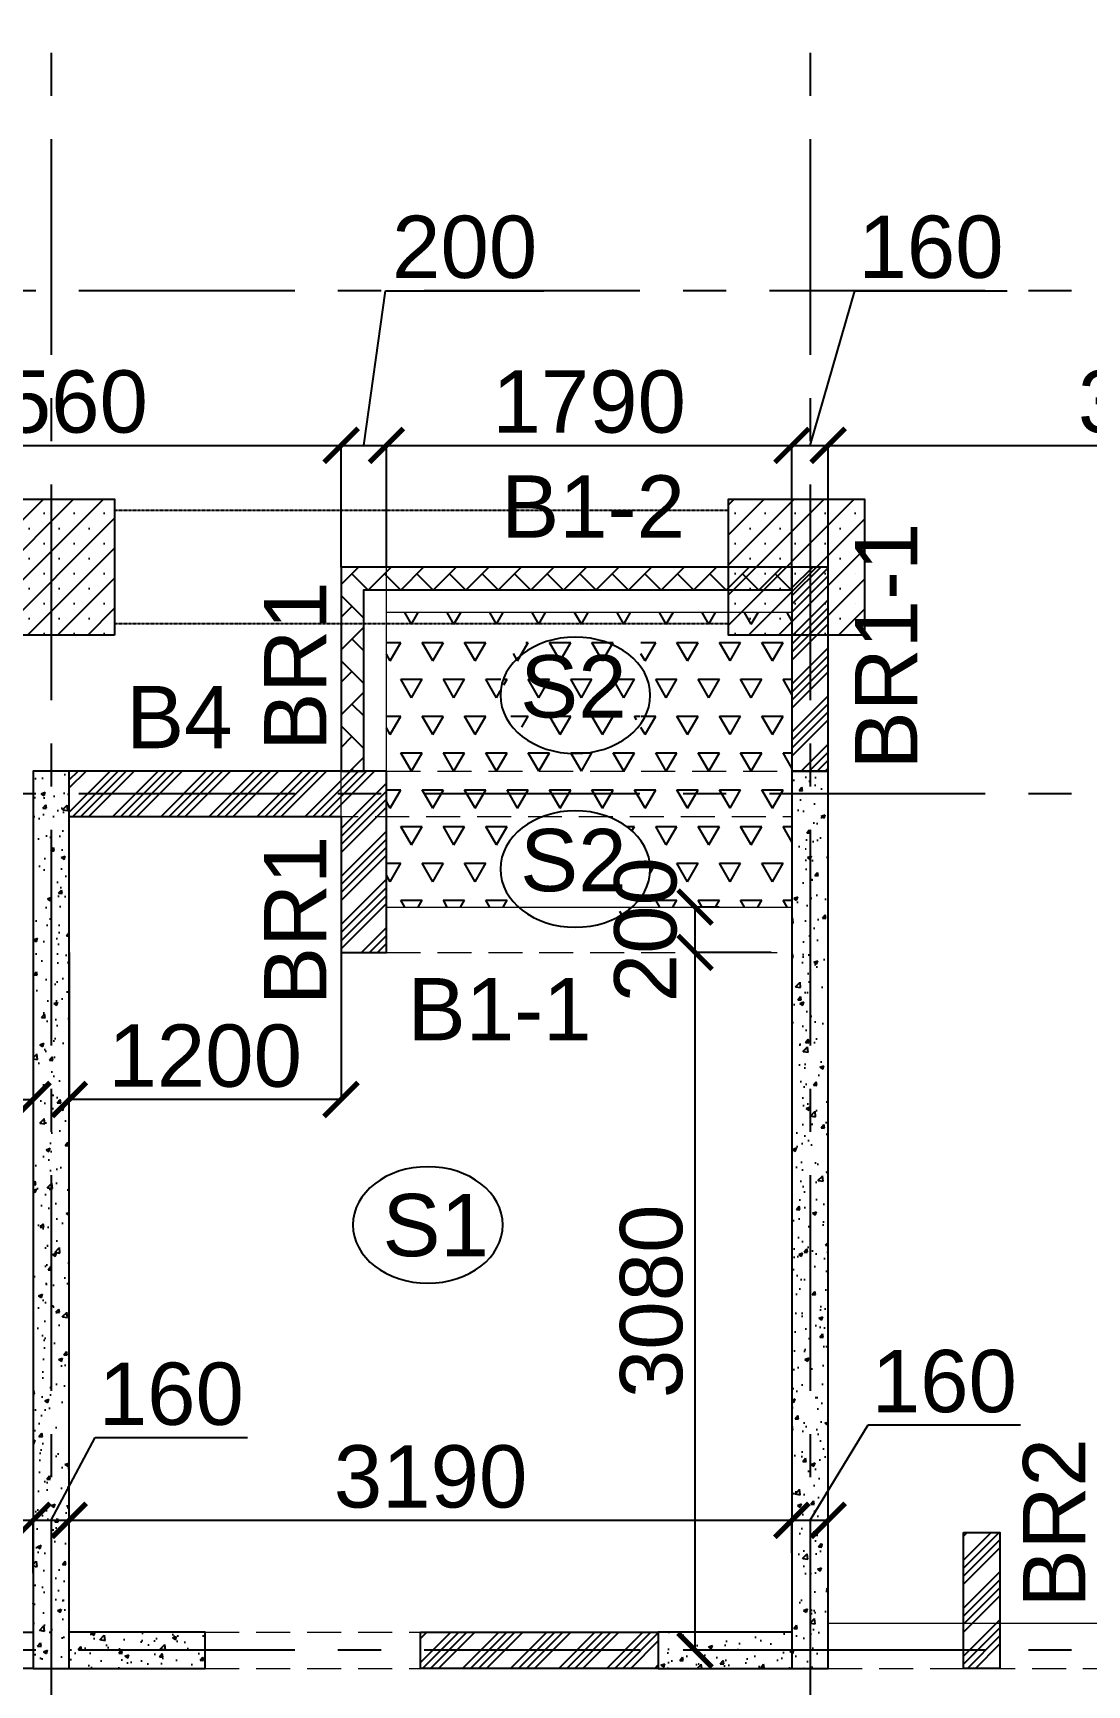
# Model space of a CAD drawing. Header units: inches. Extents: x -1898 to 127651, y -195120 to -109120.
# Drawn here: x 18672 to 23325, y -123223 to -115933 of the extents above; entities that cross this region are included whole.
import ezdxf

# ---------------------------------------------------------------- set-up
doc = ezdxf.new("R2010")
doc.units = ezdxf.units.IN
doc.header["$MEASUREMENT"] = 0
for name, pattern in [('CENTER', [50.8, 31.75, -6.35, 6.35, -6.35]), ('DASHED2', [9.525, 6.35, -3.175]), ('Hidden', [3, 2, -1])]:
    doc.linetypes.add(name, pattern=pattern)
for name, color, linetype in [('160 R.C. WALL HAT', 8, 'Continuous'), ('160 R.C.WALL', 6, 'Continuous'), ('AR-Column', 40, 'Continuous'), ('AR-Hidden', 251, 'DASHED2'), ('BAL. PARAPET WALL', 4, 'Continuous'), ('BEAM TEXT', 4, 'Continuous'), ('DIM', 251, 'Continuous'), ('GRID', 8, 'CENTER'), ('NON S.WALL HATCH', 8, 'Continuous'), ('NON STRUC R.C.WALL', 6, 'Continuous'), ('NON.STRUC.R.C.WALLS', 1, 'Continuous'), ('PARAPET WALL', 4, 'Continuous'), ('SUNKEN', 8, 'Continuous')]:
    doc.layers.add(name, color=color, linetype=linetype)
for name, color, linetype, lineweight in [('BEAMS', 3, 'Continuous', 0), ('SLAB CIR', 1, 'Continuous', 25), ('SLAB TXT', 3, 'Continuous', 0)]:
    doc.layers.add(name, color=color, linetype=linetype, lineweight=lineweight)
doc.styles.add('T200', font='sanss___.ttf', dxfattribs={"height": 275})
doc.styles.add('T300', font='sanss___.ttf', dxfattribs={"height": 350})
doc.dimstyles.new('T 200', dxfattribs={"dimtxt": 275, "dimasz": 150, "dimexe": 1, "dimexo": 0, "dimgap": 50, "dimtad": 1, "dimdec": 0, "dimrnd": 5, "dimdsep": 46, "dimtxsty": 'T200', "dimblk": 'ARCHTICK', "dimcen": 2.5, "dimdle": 1, "dimclrd": 5, "dimclre": 253, "dimclrt": 1, "dimadec": 0, "dimazin": 0, "dimtfac": 1, "dimtdec": 0, "dimtmove": 2, "dimatfit": 3, "dimfxl": 0, "dimarcsym": 0})
pattern_1 = [(45, (2346260.05, -240371.21), (-106.066017, 106.066017), []), (45, (2346295.4, -240371.21), (-106.066017, 106.066017), []), (45, (2346330.76, -240371.21), (-106.066017, 106.066017), []), (45, (2346366.12, -240371.21), (-106.066017, 106.066017), [])]
pattern_2 = [(50, (2184721.52, 112605.64), (179.315046, -15.688034), [18.75, -206.25]), (355, (2184721.52, 112605.64), (-34.687833, 188.048033), [15, -165]), (100.4514445, (2184736.47, 112604.33), (144.627212, 172.359998), [15.935048, -175.285528]), (46.1842, (2184721.52, 112655.64), (266.810333, -41.37982), [28.125, -309.375]), (96.635635, (2184743.76, 112652.2), (233.665486, 243.52965), [23.902586, -262.92844]), (351.184164, (2184721.52, 112655.64), (233.665486, 243.52965), [22.5, -247.5]), (21, (2184746.52, 112643.14), (149.226763, -100.654723), [18.75, -206.25]), (326, (2184746.52, 112643.14), (60.828833, 181.287511), [15, -165]), (71.451445, (2184758.96, 112634.75), (210.055594, 80.632788), [15.935047, -175.285528]), (37.5, (2184721.524, 112605.64), (3.0399638, 83.2234635), [0, -163, 0, -167.5, 0, -165.625]), (7.5, (2184721.52, 112605.64), (65.7673844, 98.602928), [0, -95.5, 0, -159.25, 0, -63.125]), (327.5, (2184665.774, 112605.64), (133.455609, -5.638718), [0, -62.5, 0, -195, 0, -258.75]), (317.5, (2184640.77, 112605.64), (145.7965423, 25.0262456), [0, -81.25, 0, -129.5, 0, -183.75])]
pattern_3 = [(45, (-131825.64, 75915.45), (-66.29126, 66.29126), []), (45, (-131759.35, 75915.45), (-66.29126, 66.29126), [0, -93.75])]

# ---------------------------------------------------------------- blocks, each defined once
blk = doc.blocks.new('_ARCHTICK')
at = {"color": 0, "linetype": 'ByBlock', "const_width": 0.15}
blk.add_lwpolyline([(-0.5, -0.5), (0.5, 0.5)], dxfattribs=at)
blk = doc.blocks.new('*D11')
at = {"layer": 'Defpoints', "color": 0}
for p in [(18672.4, -122496.6), (15522.4, -122597.6, 14.7), (18672.4, -122730.4, 14.7)]:
    blk.add_point(p, dxfattribs=at)
at = {"layer": 'DIM', "color": 5, "lineweight": -2}
blk.add_line((15521.4, -122496.6), (18673.4, -122496.6), dxfattribs=at)
at = {"layer": 'DIM', "color": 253, "lineweight": -2}
for p, q in [((15522.4, -122597.6), (15522.4, -122495.6)), ((18672.4, -122730.4), (18672.4, -122495.6))]:
    blk.add_line(p, q, dxfattribs=at)
at = {"layer": 'DIM', "color": 5, "lineweight": -2, "xscale": 150, "yscale": 150, "zscale": 150, "rotation": 180}
blk.add_blockref('_ARCHTICK', (15522.4, -122496.6), dxfattribs=at)
at = {"layer": 'DIM', "color": 5, "lineweight": -2, "xscale": 150, "yscale": 150, "zscale": 150}
blk.add_blockref('_ARCHTICK', (18672.4, -122496.6), dxfattribs=at)
at = {"layer": 'DIM', "color": 1, "insert": (17097.4, -122304.8), "char_height": 275, "attachment_point": 5, "style": 'T200'}
blk.add_mtext('3150', dxfattribs=at)
blk = doc.blocks.new('*D12')
at = {"layer": 'Defpoints', "color": 0}
for p in [(18832.4, -122496.6), (18672.4, -122730.4, 14.7), (18832.4, -122734.3, 14.7)]:
    blk.add_point(p, dxfattribs=at)
at = {"layer": 'DIM', "color": 5, "lineweight": -2}
for p, q in [((18752.4, -122496.6), (18946.5, -122131.8)), ((18946.5, -122131.8), (19618.8, -122131.8)), ((18671.4, -122496.6), (18833.4, -122496.6))]:
    blk.add_line(p, q, dxfattribs=at)
at = {"layer": 'DIM', "color": 253, "lineweight": -2}
for p, q in [((18672.4, -122730.4), (18672.4, -122495.6)), ((18832.4, -122734.3), (18832.4, -122495.6))]:
    blk.add_line(p, q, dxfattribs=at)
at = {"layer": 'DIM', "color": 5, "lineweight": -2, "xscale": 150, "yscale": 150, "zscale": 150, "rotation": 180}
blk.add_blockref('_ARCHTICK', (18672.4, -122496.6), dxfattribs=at)
at = {"layer": 'DIM', "color": 5, "lineweight": -2, "xscale": 150, "yscale": 150, "zscale": 150}
blk.add_blockref('_ARCHTICK', (18832.4, -122496.6), dxfattribs=at)
at = {"layer": 'DIM', "color": 1, "insert": (19282.7, -121940), "char_height": 275, "attachment_point": 5, "style": 'T200'}
blk.add_mtext('160', dxfattribs=at)
blk = doc.blocks.new('*D13')
at = {"layer": 'Defpoints', "color": 0}
for p in [(22022.4, -122496.6), (22022.4, -122640.4, 14.7), (18832.4, -122734.3, 14.7)]:
    blk.add_point(p, dxfattribs=at)
at = {"layer": 'DIM', "color": 5, "lineweight": -2}
blk.add_line((18831.4, -122496.6), (22023.4, -122496.6), dxfattribs=at)
at = {"layer": 'DIM', "color": 253, "lineweight": -2}
for p, q in [((18832.4, -122734.3), (18832.4, -122495.6)), ((22022.4, -122640.4), (22022.4, -122495.6))]:
    blk.add_line(p, q, dxfattribs=at)
at = {"layer": 'DIM', "color": 5, "lineweight": -2, "xscale": 150, "yscale": 150, "zscale": 150, "rotation": 180}
blk.add_blockref('_ARCHTICK', (18832.4, -122496.6), dxfattribs=at)
at = {"layer": 'DIM', "color": 5, "lineweight": -2, "xscale": 150, "yscale": 150, "zscale": 150}
blk.add_blockref('_ARCHTICK', (22022.4, -122496.6), dxfattribs=at)
at = {"layer": 'DIM', "color": 1, "insert": (20427.4, -122304.8), "char_height": 275, "attachment_point": 5, "style": 'T200'}
blk.add_mtext('3190', dxfattribs=at)
blk = doc.blocks.new('*D14')
at = {"layer": 'Defpoints', "color": 0}
for p in [(22182.4, -122496.6), (22022.4, -122640.4, 14.7), (22182.4, -122654.1, 14.7)]:
    blk.add_point(p, dxfattribs=at)
at = {"layer": 'DIM', "color": 5, "lineweight": -2}
for p, q in [((22102.4, -122496.6), (22359.2, -122076)), ((22359.2, -122076), (23031.5, -122076)), ((22021.4, -122496.6), (22183.4, -122496.6))]:
    blk.add_line(p, q, dxfattribs=at)
at = {"layer": 'DIM', "color": 253, "lineweight": -2}
for p, q in [((22022.4, -122640.4), (22022.4, -122495.6)), ((22182.4, -122654.1), (22182.4, -122495.6))]:
    blk.add_line(p, q, dxfattribs=at)
at = {"layer": 'DIM', "color": 5, "lineweight": -2, "xscale": 150, "yscale": 150, "zscale": 150, "rotation": 180}
blk.add_blockref('_ARCHTICK', (22022.4, -122496.6), dxfattribs=at)
at = {"layer": 'DIM', "color": 5, "lineweight": -2, "xscale": 150, "yscale": 150, "zscale": 150}
blk.add_blockref('_ARCHTICK', (22182.4, -122496.6), dxfattribs=at)
at = {"layer": 'DIM', "color": 1, "insert": (22695.3, -121884.2), "char_height": 275, "attachment_point": 5, "style": 'T200'}
blk.add_mtext('160', dxfattribs=at)
blk = doc.blocks.new('*D248')
at = {"layer": 'Defpoints', "color": 0}
for p in [(20032.4, -117753.1), (17472.4, -118290.2, 14.7), (20032.4, -118290.2, 14.7)]:
    blk.add_point(p, dxfattribs=at)
at = {"layer": 'DIM', "color": 5, "lineweight": -2}
blk.add_line((17471.4, -117753.1), (20033.4, -117753.1), dxfattribs=at)
at = {"layer": 'DIM', "color": 253, "lineweight": -2}
for p, q in [((17472.4, -118290.2), (17472.4, -117752.1)), ((20032.4, -118290.2), (20032.4, -117752.1))]:
    blk.add_line(p, q, dxfattribs=at)
at = {"layer": 'DIM', "color": 5, "lineweight": -2, "xscale": 150, "yscale": 150, "zscale": 150, "rotation": 180}
blk.add_blockref('_ARCHTICK', (17472.4, -117753.1), dxfattribs=at)
at = {"layer": 'DIM', "color": 5, "lineweight": -2, "xscale": 150, "yscale": 150, "zscale": 150}
blk.add_blockref('_ARCHTICK', (20032.4, -117753.1), dxfattribs=at)
at = {"layer": 'DIM', "color": 1, "insert": (18752.4, -117561.2), "char_height": 275, "attachment_point": 5, "style": 'T200'}
blk.add_mtext('2560', dxfattribs=at)
blk = doc.blocks.new('*D249')
at = {"layer": 'Defpoints', "color": 0}
for p in [(20232.4, -117753.1), (20032.4, -118290.2, 14.7), (20232.4, -118290.2, 14.7)]:
    blk.add_point(p, dxfattribs=at)
at = {"layer": 'DIM', "color": 5, "lineweight": -2}
for p, q in [((20132.4, -117753.1), (20228.6, -117070.3)), ((20228.6, -117070.3), (20926.9, -117070.3)), ((20031.4, -117753.1), (20233.4, -117753.1))]:
    blk.add_line(p, q, dxfattribs=at)
at = {"layer": 'DIM', "color": 253, "lineweight": -2}
for p, q in [((20032.4, -118290.2), (20032.4, -117752.1)), ((20232.4, -118290.2), (20232.4, -117752.1))]:
    blk.add_line(p, q, dxfattribs=at)
at = {"layer": 'DIM', "color": 5, "lineweight": -2, "xscale": 150, "yscale": 150, "zscale": 150, "rotation": 180}
blk.add_blockref('_ARCHTICK', (20032.4, -117753.1), dxfattribs=at)
at = {"layer": 'DIM', "color": 5, "lineweight": -2, "xscale": 150, "yscale": 150, "zscale": 150}
blk.add_blockref('_ARCHTICK', (20232.4, -117753.1), dxfattribs=at)
at = {"layer": 'DIM', "color": 1, "insert": (20577.8, -116878.6), "char_height": 275, "attachment_point": 5, "style": 'T200'}
blk.add_mtext('200', dxfattribs=at)
blk = doc.blocks.new('*D250')
at = {"layer": 'Defpoints', "color": 0}
for p in [(22022.4, -117753.1), (20232.4, -118290.2, 14.7), (22022.4, -118290.2, 14.7)]:
    blk.add_point(p, dxfattribs=at)
at = {"layer": 'DIM', "color": 5, "lineweight": -2}
blk.add_line((20231.4, -117753.1), (22023.4, -117753.1), dxfattribs=at)
at = {"layer": 'DIM', "color": 253, "lineweight": -2}
for p, q in [((20232.4, -118290.2), (20232.4, -117752.1)), ((22022.4, -118290.2), (22022.4, -117752.1))]:
    blk.add_line(p, q, dxfattribs=at)
at = {"layer": 'DIM', "color": 5, "lineweight": -2, "xscale": 150, "yscale": 150, "zscale": 150, "rotation": 180}
blk.add_blockref('_ARCHTICK', (20232.4, -117753.1), dxfattribs=at)
at = {"layer": 'DIM', "color": 5, "lineweight": -2, "xscale": 150, "yscale": 150, "zscale": 150}
blk.add_blockref('_ARCHTICK', (22022.4, -117753.1), dxfattribs=at)
at = {"layer": 'DIM', "color": 1, "insert": (21127.4, -117561.4), "char_height": 275, "attachment_point": 5, "style": 'T200'}
blk.add_mtext('1790', dxfattribs=at)
blk = doc.blocks.new('*D251')
at = {"layer": 'Defpoints', "color": 0}
for p in [(22182.4, -117753.1), (22022.4, -118290.2, 14.7), (22182.4, -118290.2, 14.7)]:
    blk.add_point(p, dxfattribs=at)
at = {"layer": 'DIM', "color": 5, "lineweight": -2}
for p, q in [((22102.4, -117753.1), (22300.2, -117070.3)), ((22300.2, -117070.3), (22972.5, -117070.3)), ((22021.4, -117753.1), (22183.4, -117753.1))]:
    blk.add_line(p, q, dxfattribs=at)
at = {"layer": 'DIM', "color": 253, "lineweight": -2}
for p, q in [((22022.4, -118290.2), (22022.4, -117752.1)), ((22182.4, -118290.2), (22182.4, -117752.1))]:
    blk.add_line(p, q, dxfattribs=at)
at = {"layer": 'DIM', "color": 5, "lineweight": -2, "xscale": 150, "yscale": 150, "zscale": 150, "rotation": 180}
blk.add_blockref('_ARCHTICK', (22022.4, -117753.1), dxfattribs=at)
at = {"layer": 'DIM', "color": 5, "lineweight": -2, "xscale": 150, "yscale": 150, "zscale": 150}
blk.add_blockref('_ARCHTICK', (22182.4, -117753.1), dxfattribs=at)
at = {"layer": 'DIM', "color": 1, "insert": (22636.4, -116878.4), "char_height": 275, "attachment_point": 5, "style": 'T200'}
blk.add_mtext('160', dxfattribs=at)
blk = doc.blocks.new('*D252')
at = {"layer": 'Defpoints', "color": 0}
for p in [(25242.4, -117753.1), (22182.4, -118290.2, 14.7), (25242.4, -118290.2, 14.7)]:
    blk.add_point(p, dxfattribs=at)
at = {"layer": 'DIM', "color": 5, "lineweight": -2}
blk.add_line((22181.4, -117753.1), (25243.4, -117753.1), dxfattribs=at)
at = {"layer": 'DIM', "color": 253, "lineweight": -2}
for p, q in [((22182.4, -118290.2), (22182.4, -117752.1)), ((25242.4, -118290.2), (25242.4, -117752.1))]:
    blk.add_line(p, q, dxfattribs=at)
at = {"layer": 'DIM', "color": 5, "lineweight": -2, "xscale": 150, "yscale": 150, "zscale": 150, "rotation": 180}
blk.add_blockref('_ARCHTICK', (22182.4, -117753.1), dxfattribs=at)
at = {"layer": 'DIM', "color": 5, "lineweight": -2, "xscale": 150, "yscale": 150, "zscale": 150}
blk.add_blockref('_ARCHTICK', (25242.4, -117753.1), dxfattribs=at)
at = {"layer": 'DIM', "color": 1, "insert": (23712.4, -117561.2), "char_height": 275, "attachment_point": 5, "style": 'T200'}
blk.add_mtext('3060', dxfattribs=at)
blk = doc.blocks.new('*D271')
at = {"layer": 'Defpoints', "color": 0}
for p in [(21594.7, -119990.2), (21930.2, -119990.2, 14.7), (21930.2, -123070.2, 14.7)]:
    blk.add_point(p, dxfattribs=at)
at = {"layer": 'DIM', "color": 253, "lineweight": -2}
for p, q in [((21930.2, -119990.2), (21593.7, -119990.2)), ((21930.2, -123070.2), (21593.7, -123070.2))]:
    blk.add_line(p, q, dxfattribs=at)
at = {"layer": 'DIM', "color": 5, "lineweight": -2}
blk.add_line((21594.7, -123071.2), (21594.7, -119989.2), dxfattribs=at)
at = {"layer": 'DIM', "color": 5, "lineweight": -2, "xscale": 150, "yscale": 150, "zscale": 150}
for p, rotation in [((21594.7, -119990.2), 90), ((21594.7, -123070.2), 270)]:
    blk.add_blockref('_ARCHTICK', p, dxfattribs=dict(at, rotation=rotation))
at = {"layer": 'DIM', "color": 1, "insert": (21402.9, -121530.2), "char_height": 275, "attachment_point": 5, "rotation": 90, "style": 'T200'}
blk.add_mtext('3080', dxfattribs=at)
blk = doc.blocks.new('*D272')
at = {"layer": 'Defpoints', "color": 0}
for p in [(21594.7, -119790.2), (21701.6, -119790.2, 14.7), (21930.2, -119990.2, 14.7)]:
    blk.add_point(p, dxfattribs=at)
at = {"layer": 'DIM', "color": 253, "lineweight": -2}
for p, q in [((21701.6, -119790.2), (21593.7, -119790.2)), ((21930.2, -119990.2), (21593.7, -119990.2))]:
    blk.add_line(p, q, dxfattribs=at)
at = {"layer": 'DIM', "color": 5, "lineweight": -2}
blk.add_line((21594.7, -119991.2), (21594.7, -119789.2), dxfattribs=at)
at = {"layer": 'DIM', "color": 5, "lineweight": -2, "xscale": 150, "yscale": 150, "zscale": 150}
for p, rotation in [((21594.7, -119790.2), 90), ((21594.7, -119990.2), 270)]:
    blk.add_blockref('_ARCHTICK', p, dxfattribs=dict(at, rotation=rotation))
at = {"layer": 'DIM', "color": 1, "insert": (21377.1, -119890.2), "char_height": 275, "attachment_point": 5, "rotation": 90, "style": 'T200'}
blk.add_mtext('200', dxfattribs=at)
blk = doc.blocks.new('*D777')
at = {"layer": 'Defpoints', "color": 0}
for p in [(17472.4, -119990.2, 14.7), (18672.4, -119990.2, 14.7), (18672.4, -120639.5)]:
    blk.add_point(p, dxfattribs=at)
at = {"layer": 'DIM', "color": 253, "lineweight": -2}
for p, q in [((17472.4, -119990.2), (17472.4, -120640.5)), ((18672.4, -119990.2), (18672.4, -120640.5))]:
    blk.add_line(p, q, dxfattribs=at)
at = {"layer": 'DIM', "color": 5, "lineweight": -2}
blk.add_line((17471.4, -120639.5), (18673.4, -120639.5), dxfattribs=at)
at = {"layer": 'DIM', "color": 5, "lineweight": -2, "xscale": 150, "yscale": 150, "zscale": 150, "rotation": 180}
blk.add_blockref('_ARCHTICK', (17472.4, -120639.5), dxfattribs=at)
at = {"layer": 'DIM', "color": 5, "lineweight": -2, "xscale": 150, "yscale": 150, "zscale": 150}
blk.add_blockref('_ARCHTICK', (18672.4, -120639.5), dxfattribs=at)
at = {"layer": 'DIM', "color": 1, "insert": (18072.4, -120447.9), "char_height": 275, "attachment_point": 5, "style": 'T200'}
blk.add_mtext('1200', dxfattribs=at)
blk = doc.blocks.new('*D778')
at = {"layer": 'Defpoints', "color": 0}
for p in [(18832.4, -119990.2, 14.7), (20032.4, -119990.2, 14.7), (18832.4, -120639.5)]:
    blk.add_point(p, dxfattribs=at)
at = {"layer": 'DIM', "color": 253, "lineweight": -2}
for p, q in [((18832.4, -119990.2), (18832.4, -120640.5)), ((20032.4, -119990.2), (20032.4, -120640.5))]:
    blk.add_line(p, q, dxfattribs=at)
at = {"layer": 'DIM', "color": 5, "lineweight": -2}
blk.add_line((20033.4, -120639.5), (18831.4, -120639.5), dxfattribs=at)
at = {"layer": 'DIM', "color": 5, "lineweight": -2, "xscale": 150, "yscale": 150, "zscale": 150, "rotation": 180}
blk.add_blockref('_ARCHTICK', (18832.4, -120639.5), dxfattribs=at)
at = {"layer": 'DIM', "color": 5, "lineweight": -2, "xscale": 150, "yscale": 150, "zscale": 150}
blk.add_blockref('_ARCHTICK', (20032.4, -120639.5), dxfattribs=at)
at = {"layer": 'DIM', "color": 1, "insert": (19432.4, -120447.9), "char_height": 275, "attachment_point": 5, "style": 'T200'}
blk.add_mtext('1200', dxfattribs=at)
blk = doc.blocks.new('A$C02A55DAE')
at = {"layer": 'NON S.WALL HATCH'}
h = blk.add_hatch(dxfattribs=at)
h.set_pattern_fill('SACNCR', color=256, scale=1000)
h.set_pattern_definition(pattern_3)
h.paths.add_polyline_path([(13870, 600), (13270, 600), (13270, 1200), (13870, 1200)])
h = blk.add_hatch(dxfattribs=at)
h.set_pattern_fill('SACNCR', color=256, scale=1000)
h.set_pattern_definition(pattern_3)
h.paths.add_polyline_path([(17180, 600), (16580, 600), (16580, 1200), (17180, 1200)])
at = {"layer": 'AR-Column', "color": 4, "elevation": -29.5}
for points in [[(13870, 600), (13270, 600), (13270, 1200), (13870, 1200)], [(17180, 600), (16580, 600), (16580, 1200), (17180, 1200)]]:
    blk.add_lwpolyline(points, close=True, dxfattribs=at)
at = {"layer": 'AR-Hidden', "ltscale": 0.009}
for p, q in [((16580, 1150, -29.5), (13870, 1150, -29.5)), ((16580, 650, -29.5), (13870, 650, -29.5))]:
    blk.add_line(p, q, dxfattribs=at)

msp = doc.modelspace()

# ---------------------------------------------------------------- hatches: boundary and pattern name
at = {"layer": '160 R.C. WALL HAT'}
h = msp.add_hatch(dxfattribs=at)
h.set_pattern_fill('AR-CONC', color=256, scale=25)
h.set_pattern_definition(pattern_2)
h.paths.add_polyline_path([(18832.4, -119190.2), (18672.4, -119190.2), (18672.4, -123150.2), (18832.4, -123150.2)])
h = msp.add_hatch(dxfattribs=at)
h.set_pattern_fill('AR-CONC', color=256, scale=25)
h.set_pattern_definition(pattern_2)
h.paths.add_polyline_path([(22022.4, -123150.2), (22182.4, -123150.2), (22182.4, -119190.2), (22022.4, -119190.2)])
h = msp.add_hatch(dxfattribs=at)
h.set_pattern_fill('AR-CONC', color=256, scale=25)
h.set_pattern_definition(pattern_2)
h.paths.add_polyline_path([(18072.4, -122990.2), (18072.4, -123150.2), (18672.4, -123150.2), (18672.4, -122990.2)])
h = msp.add_hatch(dxfattribs=at)
h.set_pattern_fill('AR-CONC', color=256, scale=25)
h.set_pattern_definition(pattern_2)
h.paths.add_polyline_path([(19432.4, -123150.2), (19432.4, -122990.2), (18832.4, -122990.2), (18832.4, -123150.2)])
h = msp.add_hatch(dxfattribs=at)
h.set_pattern_fill('AR-CONC', color=256, scale=25)
h.set_pattern_definition(pattern_2)
h.paths.add_polyline_path([(22022.4, -122990.2), (21432.4, -122990.2), (21432.4, -123150.2), (22022.4, -123150.2)])
at = {"layer": 'BAL. PARAPET WALL'}
h = msp.add_hatch(dxfattribs=at)
h.set_pattern_fill('AR-HBONE', color=256, angle=-90, style=0)
h.set_pattern_definition([(315, (518663.72, 2006768.09), (143.684098, -4e-14), [304.8, -101.6]), (45, (518735.56, 2006696.24), (143.684098, -4e-14), [304.8, -101.6])])
h.paths.add_polyline_path([(22022.4, -118390.2), (22022.4, -118290.2), (20032.4, -118290.2), (20032.4, -119190.2), (20132.4, -119190.2), (20132.4, -118390.2)])
at = {"layer": 'NON STRUC R.C.WALL'}
h = msp.add_hatch(dxfattribs=at)
h.set_pattern_fill('ANSI34', color=1, scale=200)
h.set_pattern_definition([(45, (2346300.05, -240411.21), (-106.066017, 106.066017), []), (45, (2346335.4, -240411.21), (-106.066017, 106.066017), []), (45, (2346370.76, -240411.21), (-106.066017, 106.066017), []), (45, (2346406.12, -240411.21), (-106.066017, 106.066017), [])])
h.paths.add_polyline_path([(22022.4, -119190.2), (22182.4, -119190.2), (22182.4, -118290.2), (22022.4, -118290.2)])
h = msp.add_hatch(dxfattribs=at)
h.set_pattern_fill('ANSI34', color=1, scale=200)
h.set_pattern_definition(pattern_1)
h.paths.add_polyline_path([(18832.4, -119390.2), (20032.4, -119390.2), (20032.4, -119990.2), (20232.4, -119990.2), (20232.4, -119190.2), (18832.4, -119190.2)])
h = msp.add_hatch(dxfattribs=at)
h.set_pattern_fill('ANSI34', color=1, scale=200)
h.set_pattern_definition([(45, (2351000.05, -240971.21), (-106.066017, 106.066017), []), (45, (2351035.4, -240971.21), (-106.066017, 106.066017), []), (45, (2351070.76, -240971.21), (-106.066017, 106.066017), []), (45, (2351106.12, -240971.21), (-106.066017, 106.066017), [])])
h.paths.add_polyline_path([(22780.4, -122550.2), (22940.4, -122550.2), (22940.4, -123150.2), (22780.4, -123150.2)])
h = msp.add_hatch(dxfattribs=at)
h.set_pattern_fill('ANSI34', color=1, scale=200)
h.set_pattern_definition(pattern_1)
h.paths.add_polyline_path([(20382.4, -122990.2), (21432.4, -122990.2), (21432.4, -123150.2), (20382.4, -123150.2)])
at = {"layer": 'SUNKEN'}
h = msp.add_hatch(dxfattribs=at)
h.set_pattern_fill('TRIANG', color=256, scale=500)
h.set_pattern_definition([(60, (2301842.9, -345548.81), (-93.75, 162.379763), [93.75, -93.75]), (120, (2301842.9, -345548.81), (-187.5, 1e-07), [93.75, -93.75]), (0, (2301796.02, -345467.62), (93.75, 162.379763), [93.75, -93.75])])
h.paths.add_polyline_path([(22022.4, -118490.2), (20232.4, -118490.2), (20232.4, -119190.2), (22022.4, -119190.2)])
edge = h.paths.add_edge_path(flags=16)
edge.add_ellipse((21066.3, -118815.9), major_axis=(331, 0), ratio=0.77685, start_angle=0, end_angle=360, ccw=False)
h.paths.add_polyline_path([(22022.4, -119190.2), (20232.4, -119190.2), (20232.4, -119390.2), (22022.4, -119390.2)])
h.paths.add_polyline_path([(20750.9, -119034), (21356, -119034), (21356, -118602.8), (20750.9, -118602.8)], flags=16)
h.paths.add_polyline_path([(21264.4, -119828.6), (21261.5, -119790.2), (22022.4, -119790.2), (22022.4, -119390.2), (21208, -119390.2), (21211.9, -119391.6), (21222.9, -119396), (21233.6, -119400.6), (21244.1, -119405.6), (21254.4, -119410.9), (21264.4, -119416.5), (21274.1, -119422.3), (21283.5, -119428.5), (21292.7, -119434.9), (21301.5, -119441.6), (21310, -119448.5), (21318.1, -119455.6), (21325.9, -119463), (21333.4, -119470.6), (21340.5, -119478.4), (21347.2, -119486.5), (21353.5, -119494.7), (21359.4, -119503), (21364.9, -119511.6), (21370, -119520.3), (21374.7, -119529.1), (21379, -119538.1), (21382.8, -119547.2), (21386.2, -119556.4), (21389.1, -119565.6), (21391.6, -119575), (21393.7, -119584.4), (21395.3, -119593.9), (21396.4, -119603.4), (21397.1, -119613), (21397.3, -119622.5), (21397.1, -119632.1), (21396.4, -119641.6), (21395.3, -119651.2), (21393.7, -119660.6), (21391.6, -119670.1), (21389.1, -119679.4), (21386.2, -119688.7), (21382.8, -119697.9), (21379, -119707), (21374.7, -119715.9), (21370, -119724.8), (21364.9, -119733.5), (21359.4, -119742), (21353.5, -119750.4), (21347.2, -119758.6), (21340.5, -119766.6), (21333.4, -119774.4), (21325.9, -119782.1), (21318.1, -119789.4), (21310, -119796.6), (21301.5, -119803.5), (21292.7, -119810.2), (21283.5, -119816.6), (21274.1, -119822.7)])
h.paths.add_polyline_path([(20871.2, -119790.2), (20863.4, -119825.7), (20853.8, -119819.7), (20844.6, -119813.4), (20835.6, -119806.9), (20826.9, -119800.1), (20818.6, -119793), (20810.6, -119785.8), (20803, -119778.3), (20795.7, -119770.6), (20788.8, -119762.6), (20782.3, -119754.5), (20776.2, -119746.2), (20770.4, -119737.8), (20765.1, -119729.2), (20760.2, -119720.4), (20755.8, -119711.5), (20751.7, -119702.4), (20748.1, -119693.3), (20745, -119684.1), (20742.2, -119674.7), (20740, -119665.4), (20738.1, -119655.9), (20736.8, -119646.4), (20735.9, -119636.9), (20735.4, -119627.3), (20735.4, -119617.8), (20735.9, -119608.2), (20736.8, -119598.7), (20738.1, -119589.2), (20740, -119579.7), (20742.2, -119570.3), (20745, -119561), (20748.1, -119551.8), (20751.7, -119542.6), (20755.8, -119533.6), (20760.2, -119524.7), (20765.1, -119515.9), (20770.4, -119507.3), (20776.2, -119498.8), (20782.3, -119490.5), (20788.8, -119482.4), (20795.7, -119474.5), (20803, -119466.8), (20810.6, -119459.3), (20818.6, -119452), (20826.9, -119445), (20835.6, -119438.2), (20844.6, -119431.7), (20853.8, -119425.4), (20863.4, -119419.4), (20873.3, -119413.7), (20883.4, -119408.2), (20893.8, -119403.1), (20904.4, -119398.3), (20915.2, -119393.7), (20924.6, -119390.2), (20232.4, -119390.2), (20232.4, -119790.2)])

# ---------------------------------------------------------------- linework, layer by layer
at = {"layer": '160 R.C.WALL'}
for p, q in [((22022.4, -122990.2, 14.7), (21432.4, -122990.2, 14.7)), ((21432.4, -122990.2, 14.7), (21432.4, -123150.2, 14.7)), ((21432.4, -123150.2, 14.7), (22022.4, -123150.2, 14.7))]:
    msp.add_line(p, q, dxfattribs=at)
at = {"layer": '160 R.C.WALL', "elevation": 14.7}
for points in [[(18672.4, -123150.2), (18832.4, -123150.2), (18832.4, -119190.2), (18672.4, -119190.2)], [(22022.4, -123150.2), (22182.4, -123150.2), (22182.4, -119190.2), (22022.4, -119190.2)]]:
    msp.add_lwpolyline(points, close=True, dxfattribs=at)
for points in [[(18672.4, -123150.2), (18072.4, -123150.2), (18072.4, -122990.2), (18672.4, -122990.2)], [(18832.4, -123150.2), (19432.4, -123150.2), (19432.4, -122990.2), (18832.4, -122990.2)]]:
    msp.add_lwpolyline(points, dxfattribs=at)
at = {"layer": 'BAL. PARAPET WALL', "elevation": 14.7}
msp.add_lwpolyline([(22022.4, -118390.2), (22022.4, -118290.2), (20032.4, -118290.2), (20032.4, -119190.2), (20132.4, -119190.2), (20132.4, -118390.2), (22022.4, -118390.2)], dxfattribs=at)
at = {"layer": 'BEAMS', "color": 4, "linetype": 'Continuous', "ltscale": 0.01}
for p, q in [((20032.4, -119990.2, 14.7), (20032.4, -118290.2, 14.7)), ((22022.4, -118290.2, 14.7), (20032.4, -118290.2, 14.7)), ((20232.4, -119990.2, 14.7), (20232.4, -118290.2, 14.7)), ((22022.4, -118490.2, 14.7), (20232.4, -118490.2, 14.7)), ((18832.4, -119190.2, 14.7), (20232.4, -119190.2, 14.7)), ((20232.4, -119790.2, 14.7), (22022.4, -119790.2, 14.7)), ((22182.4, -122950.2, 14.7), (25242.4, -122950.2, 14.7))]:
    msp.add_line(p, q, dxfattribs=at)
at = {"layer": 'BEAMS', "linetype": 'Hidden', "ltscale": 75}
for p, q in [((20232.4, -119190.2, 14.7), (22022.4, -119190.2, 14.7)), ((18832.4, -119390.2, 14.7), (22022.4, -119390.2, 14.7)), ((20232.4, -119990.2, 14.7), (22022.4, -119990.2, 14.7)), ((19432.4, -122990.2, 14.7), (21432.4, -122990.2, 14.7)), ((19432.4, -123150.2, 14.7), (21432.4, -123150.2, 14.7)), ((22182.4, -123150.2, 14.7), (25242.4, -123150.2, 14.7))]:
    msp.add_line(p, q, dxfattribs=at)
at = {"layer": 'GRID', "ltscale": 30}
for p, q in [((18752.4, -111829.1, 14.7), (18752.4, -143550.6, 14.7)), ((22102.4, -111829.1, 14.7), (22102.4, -143550.6, 14.7)), ((86883.8, -117070.3, 14.7), (739.5, -117070.3, 14.7)), ((86883.8, -119290.2, 14.7), (739.5, -119290.2, 14.7)), ((86883.8, -123070.2, 14.7), (739.5, -123070.2, 14.7))]:
    msp.add_line(p, q, dxfattribs=at)
at = {"layer": 'NON.STRUC.R.C.WALLS', "elevation": 14.7}
for points in [[(22022.4, -119190.2), (22182.4, -119190.2), (22182.4, -118290.2), (22022.4, -118290.2)], [(22780.4, -122550.2), (22940.4, -122550.2), (22940.4, -123150.2), (22780.4, -123150.2)], [(20382.4, -122990.2), (21432.4, -122990.2), (21432.4, -123150.2), (20382.4, -123150.2)]]:
    msp.add_lwpolyline(points, close=True, dxfattribs=at)
msp.add_lwpolyline([(18832.4, -119390.2), (20032.4, -119390.2), (20032.4, -119990.2), (20232.4, -119990.2), (20232.4, -119190.2), (18832.4, -119190.2)], dxfattribs=at)
at = {"layer": 'PARAPET WALL'}
msp.add_line((20032.4, -119990.2, 14.7), (20232.4, -119990.2, 14.7), dxfattribs=at)
at = {"layer": 'SLAB CIR', "extrusion": (0, 0, -1)}
for centre in [(21066.3, -118855.9, -0.7), (21066.3, -119622.5, -0.7), (20415.3, -121193.3, -0.7)]:
    msp.add_ellipse(centre, major_axis=(331, 0), ratio=0.77685, dxfattribs=at)

# ---------------------------------------------------------------- block references
at = {"layer": 'DIM', "color": 1}
msp.add_blockref('A$C02A55DAE', (5162.4, -119190.2, 29.5), dxfattribs=at)

# ---------------------------------------------------------------- texts
at = {"layer": 'BEAM TEXT', "style": 'T300'}
for s, p in [('B1-2', (20739, -118160.2)), ('B4', (19083.2, -119089.3)), ('B1-1', (20326.2, -120378.4))]:
    msp.add_text(s, height=275, dxfattribs=at).set_placement(p)
for s, p in [('BR1-1', (22575.9, -119182.6)), ('BR1', (19967.5, -119100.3)), ('BR1', (19967.5, -120222.5)), ('BR2', (23317.5, -122881.3))]:
    msp.add_text(s, height=275, rotation=90, dxfattribs=at).set_placement(p)
at = {"layer": 'SLAB TXT', "style": 'T300'}
for s, p in [('S2', (20822.7, -118953.9)), ('S2', (20822.7, -119720.5)), ('S1', (20214.9, -121331.3))]:
    msp.add_text(s, height=275, dxfattribs=at).set_placement(p)

# ---------------------------------------------------------------- dimensions: what is measured, and where the dimension line sits
at = {"layer": 'DIM'}
for base, p1, p2, picture, middle in [((20232.4, -117753.1), (20032.4, -118290.2, 14.7), (20232.4, -118290.2, 14.7), '*D249', (20278.6, -117070.3)), ((22182.4, -117753.1), (22022.4, -118290.2, 14.7), (22182.4, -118290.2, 14.7), '*D251', (22350.2, -117070.3)), ((22182.4, -122496.6), (22022.4, -122640.4, 14.7), (22182.4, -122654.1, 14.7), '*D14', (22409.2, -122076)), ((18832.4, -122496.6), (18672.4, -122730.4, 14.7), (18832.4, -122734.3, 14.7), '*D12', (18996.5, -122131.8))]:
    dim = msp.add_linear_dim(base=base, p1=p1, p2=p2, dimstyle='T 200', override={"dimtmove": 1}, dxfattribs=at)
    dim.commit()
    dim.dimension.update_dxf_attribs({"geometry": picture, "text_midpoint": middle, "dimtype": 160})
for base, p1, p2, picture, middle in [((20032.4, -117753.1), (17472.4, -118290.2, 14.7), (20032.4, -118290.2, 14.7), '*D248', (18752.4, -117561.2)), ((22022.4, -117753.1), (20232.4, -118290.2, 14.7), (22022.4, -118290.2, 14.7), '*D250', (21127.4, -117561.4)), ((25242.4, -117753.1), (22182.4, -118290.2, 14.7), (25242.4, -118290.2, 14.7), '*D252', (23712.4, -117561.2)), ((18672.4, -122496.6), (15522.4, -122597.6, 14.7), (18672.4, -122730.4, 14.7), '*D11', (17097.4, -122304.8)), ((22022.4, -122496.6), (18832.4, -122734.3, 14.7), (22022.4, -122640.4, 14.7), '*D13', (20427.4, -122304.8))]:
    dim = msp.add_linear_dim(base=base, p1=p1, p2=p2, dimstyle='T 200', dxfattribs=at)
    dim.commit()
    dim.dimension.update_dxf_attribs({"geometry": picture, "text_midpoint": middle})
for base, p1, p2, picture, middle in [((21594.7, -119790.2), (21930.2, -119990.2, 14.7), (21701.6, -119790.2, 14.7), '*D272', (21377.1, -119890.2)), ((21594.7, -119990.2), (21930.2, -123070.2, 14.7), (21930.2, -119990.2, 14.7), '*D271', (21402.9, -121530.2))]:
    dim = msp.add_linear_dim(base=base, p1=p1, p2=p2, angle=90, dimstyle='T 200', dxfattribs=at)
    dim.commit()
    dim.dimension.update_dxf_attribs({"geometry": picture, "text_midpoint": middle})
for base, p1, p2, angle, picture, middle in [((18672.4, -120639.5), (17472.4, -119990.2, 14.7), (18672.4, -119990.2, 14.7), 0, '*D777', (18072.4, -120447.9)), ((18832.4, -120639.5), (20032.4, -119990.2, 14.7), (18832.4, -119990.2, 14.7), 180, '*D778', (19432.4, -120447.9))]:
    dim = msp.add_linear_dim(base=base, p1=p1, p2=p2, angle=angle, dimstyle='T 200', override={"dimarcsym": 2}, dxfattribs=at)
    dim.commit()
    dim.dimension.update_dxf_attribs({"geometry": picture, "text_midpoint": middle})

doc.saveas('drawing.dxf')
